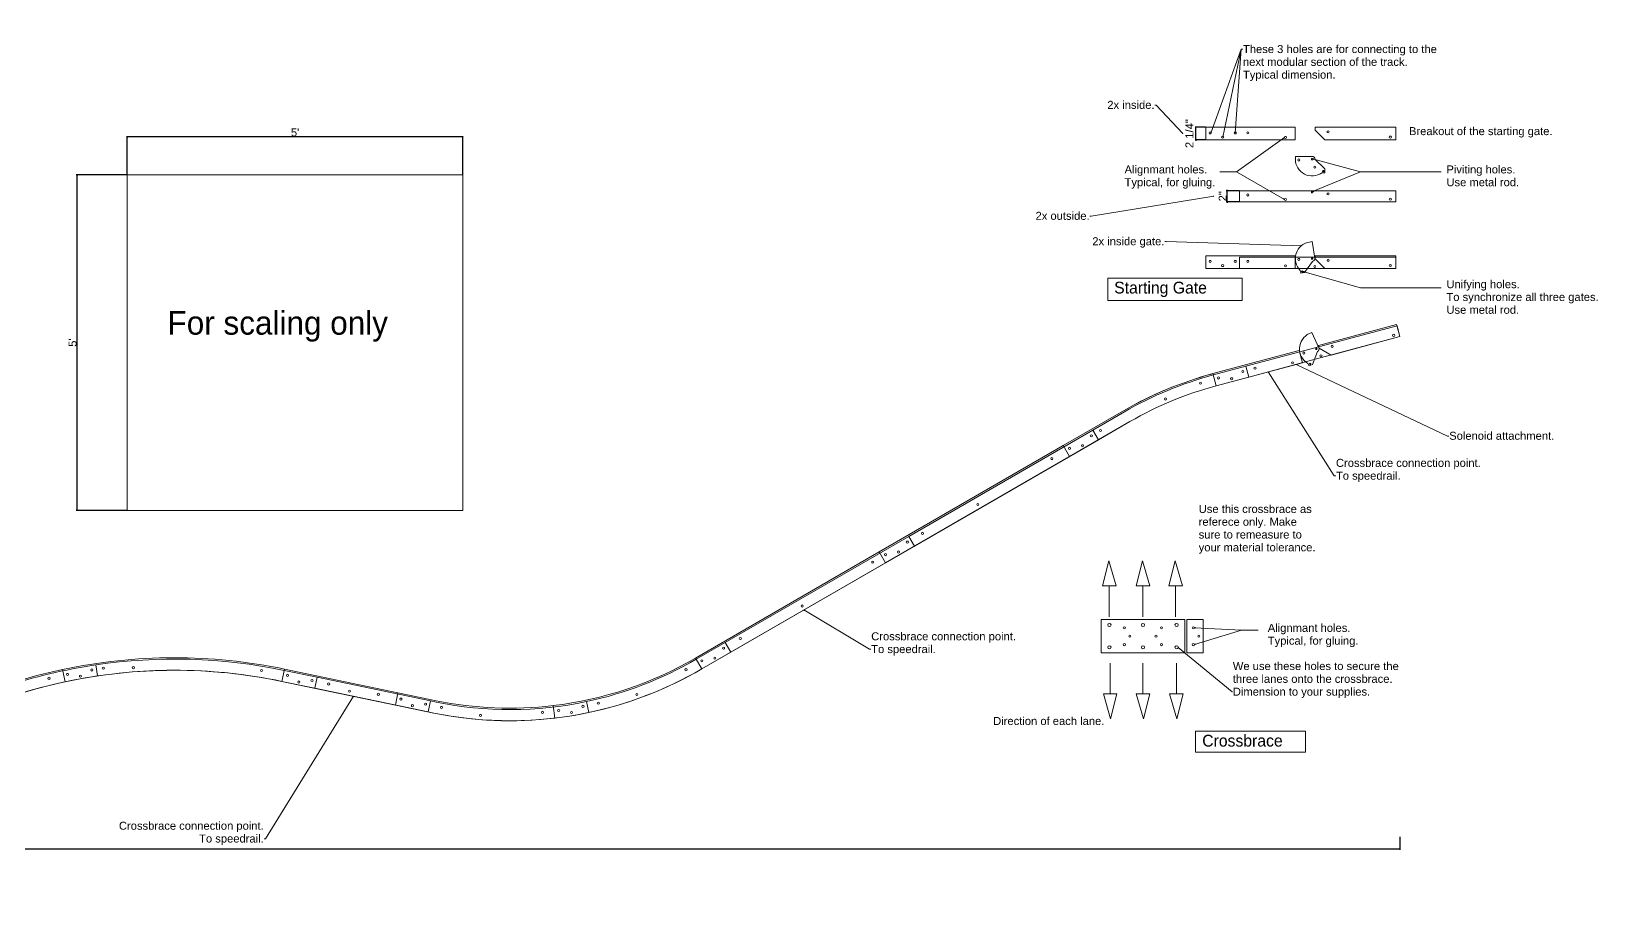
# Model space of a CAD drawing. Header units: inches. Extents: x -78 to 479, y -564 to -394.
# Drawn here: x 198.8 to 479, y -548.9 to -394.1 of the extents above; entities that cross this region are included whole.
import ezdxf

# ---------------------------------------------------------------- set-up
doc = ezdxf.new("R2010")
doc.units = ezdxf.units.IN
doc.header["$LTSCALE"] = 0.5
doc.header["$MEASUREMENT"] = 0
doc.header["$PDMODE"] = 1
doc.header["$PDSIZE"] = -2
doc.layers.get('0').update_dxf_attribs({"lineweight": 18})
doc.layers.add('Dimension', color=7, linetype='Continuous', lineweight=5)
doc.styles.add('Arial', font='Arial')
doc.styles.add('Geneva', font='Geneva')
doc.dimstyles.new('Arch', dxfattribs={"dimtxt": 1.431641, "dimasz": 0.088379, "dimexe": 0.125, "dimexo": 0.0625, "dimgap": 0.0625, "dimtad": 1, "dimdec": 3, "dimdsep": 46, "dimlunit": 4, "dimtxsty": 'Arial', "dimblk": 'VW_SLASH', "dimblk1": 'VW_SLASH', "dimblk2": 'VW_SLASH', "dimcen": 0, "dimdle": 0.0625, "dimazin": 0, "dimtfac": 1, "dimtdec": 3, "dimtix": 1, "dimtmove": 0, "dimatfit": 0, "dimldrblk": 'VW_FILLEDARROW', "dimfxl": 1, "dimfrac": 2, "dimtolj": 1, "dimarcsym": 0})

# ---------------------------------------------------------------- blocks, each defined once
blk = doc.blocks.new('Group-9-1')
at = {"color": 7, "linetype": 'Continuous', "lineweight": 5, "flags": 128}
blk.add_lwpolyline([(-10.21, -54.95, -0.087085), (20.58, -42.33, -0.001379), (21.1, -42.22), (21.57, -44.42, 0.0724), (-3.83, -53.82, 0.015962), (-9.01, -56.85), (-10.21, -54.95)], format="xyb", dxfattribs=at)
at = {"color": 7, "linetype": 'Continuous', "lineweight": 5}
for centre, radius in [((18.69, -43.79), 0.188), ((10.24, -46.79), 0.187), ((-5.15, -53.15), 0.19), ((-2.09, -51.48), 0.187), ((-8.95, -55.39), 0.19), ((-6.67, -54.9), 0.19)]:
    blk.add_circle(centre, radius, dxfattribs=at)
blk = doc.blocks.new('Group-10-1')
at = {"color": 7, "linetype": 'Continuous', "lineweight": 5, "flags": 128}
blk.add_lwpolyline([(27.05, -41.39), (27.35, -43.37, 0.088127), (-3.83, -53.82), (-4.79, -52.06, -0.088127)], format="xyb", close=True, dxfattribs=at)
at = {"color": 7, "linetype": 'Continuous', "lineweight": 5}
for centre, radius in [((18.69, -43.79), 0.188), ((22, -43.09), 0.19), ((24.3, -43.42), 0.19), ((26.34, -42.3), 0.19), ((10.24, -46.79), 0.187), ((-2.09, -51.48), 0.187)]:
    blk.add_circle(centre, radius, dxfattribs=at)
blk = doc.blocks.new('Group-11-1')
at = {"color": 7, "linetype": 'Continuous', "lineweight": 5, "flags": 128}
blk.add_lwpolyline([(27.05, -41.39), (27.35, -43.37, -0.088473), (60.34, -44.33), (66.21, -45.56), (66.62, -43.6), (60.75, -42.37, 0.088473)], format="xyb", close=True, dxfattribs=at)
at = {"color": 7, "linetype": 'Continuous', "lineweight": 5}
for centre, radius in [((28.4, -41.96), 0.188), ((33.76, -41.89), 0.187), ((56.69, -42.38), 0.188), ((61.33, -43.26), 0.19), ((63.38, -44.46), 0.19), ((65.73, -44.18), 0.19)]:
    blk.add_circle(centre, radius, dxfattribs=at)
blk = doc.blocks.new('Group-12-1')
at = {"color": 7, "linetype": 'Continuous', "lineweight": 5, "flags": 128}
blk.add_lwpolyline([(60.8, -42.13, 0.104244), (21.1, -42.22), (21.57, -44.42, -0.104244), (60.34, -44.33)], format="xyb", close=True, dxfattribs=at)
at = {"color": 7, "linetype": 'Continuous', "lineweight": 5}
for centre, radius in [((28.4, -41.96), 0.188), ((33.76, -41.89), 0.188), ((22, -43.09), 0.19), ((24.3, -43.42), 0.19), ((26.34, -42.3), 0.19), ((56.69, -42.38), 0.187)]:
    blk.add_circle(centre, radius, dxfattribs=at)
blk = doc.blocks.new('Group-13-1')
at = {"color": 7, "linetype": 'Continuous', "lineweight": 5, "flags": 128}
blk.add_lwpolyline([(60.8, -42.13), (60.34, -44.33), (80.64, -48.57), (81.1, -46.36)], close=True, dxfattribs=at)
at = {"color": 7, "linetype": 'Continuous', "lineweight": 5}
for centre, radius in [((61.33, -43.26), 0.19), ((63.38, -44.46), 0.19), ((65.73, -44.18), 0.19), ((68.71, -44.8), 0.187), ((72.43, -46.09), 0.187), ((77.59, -46.65), 0.188)]:
    blk.add_circle(centre, radius, dxfattribs=at)
blk = doc.blocks.new('Group-14-1')
at = {"color": 7, "linetype": 'Continuous', "lineweight": 5, "flags": 128}
blk.add_lwpolyline([(86.93, -47.83), (86.52, -49.79), (66.21, -45.56), (66.62, -43.6)], close=True, dxfattribs=at)
at = {"color": 7, "linetype": 'Continuous', "lineweight": 5}
for centre, radius in [((68.71, -44.8), 0.188), ((72.43, -46.09), 0.187), ((77.59, -46.65), 0.188), ((81.63, -47.5), 0.19), ((83.68, -48.69), 0.19), ((86.04, -48.41), 0.19)]:
    blk.add_circle(centre, radius, dxfattribs=at)
blk = doc.blocks.new('Group-15-1')
at = {"color": 7, "linetype": 'Continuous', "lineweight": 5, "flags": 128}
blk.add_lwpolyline([(81.1, -46.36), (80.64, -48.57), (87.5, -50), (87.51, -50, 0.080098), (109.13, -50.91), (108.87, -48.67, -0.080096), (87.96, -47.79)], format="xyb", close=True, dxfattribs=at)
at = {"color": 7, "linetype": 'Continuous', "lineweight": 5}
for centre, radius in [((81.63, -47.5), 0.19), ((83.68, -48.69), 0.19), ((86.04, -48.41), 0.19), ((88.89, -48.99), 0.187), ((95.85, -50.42), 0.188), ((106.95, -49.88), 0.187)]:
    blk.add_circle(centre, radius, dxfattribs=at)
blk = doc.blocks.new('Group-16-1')
at = {"color": 7, "linetype": 'Continuous', "lineweight": 5, "flags": 128}
blk.add_lwpolyline([(86.93, -47.83), (87.91, -48.04, 0.103018), (114.82, -47.95), (115.23, -49.9, -0.10302), (87.51, -50), (87.5, -50), (86.52, -49.79)], format="xyb", close=True, dxfattribs=at)
at = {"color": 7, "linetype": 'Continuous', "lineweight": 5}
for centre, radius in [((88.89, -48.99), 0.188), ((95.85, -50.42), 0.188), ((106.95, -49.88), 0.187), ((109.85, -49.53), 0.19), ((112.14, -49.9), 0.19), ((114.19, -48.81), 0.19)]:
    blk.add_circle(centre, radius, dxfattribs=at)
blk = doc.blocks.new('Group-17-1')
at = {"color": 7, "linetype": 'Continuous', "lineweight": 5, "flags": 128}
blk.add_lwpolyline([(134.29, -40.16, -0.103012), (108.87, -48.67), (109.13, -50.91, 0.103003), (135.42, -42.11), (134.29, -40.16)], format="xyb", dxfattribs=at)
at = {"color": 7, "linetype": 'Continuous', "lineweight": 5}
for centre, radius in [((132.61, -42.25), 0.188), ((123.82, -46.69), 0.187), ((109.85, -49.53), 0.19), ((112.14, -49.9), 0.19), ((114.19, -48.81), 0.19), ((116.94, -48.23), 0.188)]:
    blk.add_circle(centre, radius, dxfattribs=at)
blk = doc.blocks.new('Group-18-1')
at = {"color": 7, "linetype": 'Continuous', "lineweight": 5, "flags": 128}
blk.add_lwpolyline([(140.62, -39.11), (135.42, -42.11, -0.08008), (115.23, -49.9), (114.82, -47.95, 0.080098), (134.42, -40.38), (139.62, -37.38)], format="xyb", close=True, dxfattribs=at)
at = {"color": 7, "linetype": 'Continuous', "lineweight": 5}
for centre, radius in [((139.34, -38.4), 0.19), ((135.45, -40.65), 0.19), ((137.77, -40.18), 0.19), ((132.61, -42.25), 0.188), ((123.82, -46.69), 0.187), ((116.94, -48.23), 0.188)]:
    blk.add_circle(centre, radius, dxfattribs=at)
blk = doc.blocks.new('Group-19-1')
at = {"color": 7, "linetype": 'Continuous', "lineweight": 5, "flags": 128}
blk.add_lwpolyline([(134.29, -40.16), (135.42, -42.11), (168.27, -23.14), (167.15, -21.19)], close=True, dxfattribs=at)
at = {"color": 7, "linetype": 'Continuous', "lineweight": 5}
for centre, radius in [((166.01, -23.01), 0.188), ((153.39, -30.87), 0.188), ((139.34, -38.4), 0.19), ((142.34, -36.67), 0.187), ((135.45, -40.65), 0.19), ((137.77, -40.18), 0.19)]:
    blk.add_circle(centre, radius, dxfattribs=at)
blk = doc.blocks.new('Group-20-1')
at = {"color": 7, "linetype": 'Continuous', "lineweight": 5, "flags": 128}
blk.add_lwpolyline([(140.62, -39.11), (139.62, -37.38), (172.47, -18.41), (173.47, -20.14)], close=True, dxfattribs=at)
at = {"color": 7, "linetype": 'Continuous', "lineweight": 5}
for centre, radius in [((172.19, -19.43), 0.19), ((168.3, -21.68), 0.19), ((170.62, -21.21), 0.19), ((166.01, -23.01), 0.188), ((153.39, -30.87), 0.188), ((142.34, -36.67), 0.188)]:
    blk.add_circle(centre, radius, dxfattribs=at)
blk = doc.blocks.new('Group-21-1')
at = {"color": 7, "linetype": 'Continuous', "lineweight": 5, "flags": 128}
blk.add_lwpolyline([(200.06, -2.19), (167.15, -21.19), (168.27, -23.14), (201.18, -4.14)], close=True, dxfattribs=at)
at = {"color": 7, "linetype": 'Continuous', "lineweight": 5}
for centre, radius in [((198.04, -4.51), 0.188), ((184.81, -12.73), 0.188), ((172.19, -19.43), 0.19), ((174.9, -17.87), 0.188), ((168.3, -21.68), 0.19), ((170.62, -21.21), 0.19)]:
    blk.add_circle(centre, radius, dxfattribs=at)
blk = doc.blocks.new('Group-22-1')
at = {"color": 7, "linetype": 'Continuous', "lineweight": 5, "flags": 128}
blk.add_lwpolyline([(206.38, -1.14), (173.47, -20.14), (172.47, -18.41), (205.38, 0.59)], close=True, dxfattribs=at)
at = {"color": 7, "linetype": 'Continuous', "lineweight": 5}
for centre, radius in [((201.21, -2.68), 0.19), ((203.53, -2.21), 0.19), ((205.1, -0.43), 0.19), ((198.04, -4.51), 0.188), ((184.81, -12.73), 0.188), ((174.9, -17.87), 0.188)]:
    blk.add_circle(centre, radius, dxfattribs=at)
blk = doc.blocks.new('Group-23-1')
at = {"color": 7, "linetype": 'Continuous', "lineweight": 5, "flags": 128}
blk.add_lwpolyline([(226.61, 10.61, 0.064516), (210.89, 4.06), (200.06, -2.19), (201.18, -4.14), (212.02, 2.11, -0.065543), (227.45, 8.51), (226.87, 10.68, 0.065543), (210.89, 4.06), (200.06, -2.19)], format="xyb", dxfattribs=at)
at = {"color": 7, "linetype": 'Continuous', "lineweight": 5}
for centre, radius in [((224.62, 8.99), 0.188), ((218.39, 6.15), 0.187), ((206.76, 0.52), 0.187), ((201.21, -2.68), 0.19), ((203.53, -2.21), 0.19), ((205.1, -0.43), 0.19)]:
    blk.add_circle(centre, radius, dxfattribs=at)
blk = doc.blocks.new('Group-24-1')
at = {"color": 7, "linetype": 'Continuous', "lineweight": 5, "flags": 128}
blk.add_lwpolyline([(233.25, 10.06), (227.45, 8.51, 0.065543), (212.02, 2.11), (206.38, -1.14), (205.38, 0.59), (211.02, 3.85, -0.065543), (226.94, 10.44), (232.73, 11.99)], format="xyb", close=True, dxfattribs=at)
at = {"color": 7, "linetype": 'Continuous', "lineweight": 5}
for centre, radius in [((232.2, 11.07), 0.19), ((224.62, 8.99), 0.188), ((227.85, 9.91), 0.19), ((230.22, 9.77), 0.19), ((218.39, 6.15), 0.187), ((206.76, 0.52), 0.188)]:
    blk.add_circle(centre, radius, dxfattribs=at)
blk = doc.blocks.new('Callout-4')
at = {"linetype": 'Continuous', "lineweight": 0}
blk.add_hatch(color=7, dxfattribs=at).paths.add_polyline_path([(13.57, 0.03), (13.69, 0), (13.57, -0.03)])
at = {"color": 7, "linetype": 'Continuous', "lineweight": 5}
for p, q in [((-0.21, -0.13), (0, 0)), ((0, 0), (13.69, 0))]:
    blk.add_line(p, q, dxfattribs=at)
at = {"color": 7, "linetype": 'Continuous', "lineweight": 5, "flags": 128}
blk.add_lwpolyline([(13.57, 0.03), (13.69, 0), (13.57, -0.03)], close=True, dxfattribs=at)
at = {"color": 7, "insert": (1.31, -2.76), "char_height": 1.4316, "width": 26.007, "attachment_point": 1, "rotation": 210.9594, "line_spacing_factor": 0.95845, "style": 'Arial'}
blk.add_mtext('Crossbrace connection point.\\PTo speedrail.', dxfattribs=at)
blk = doc.blocks.new('Callout-5')
at = {"linetype": 'Continuous', "lineweight": 0}
blk.add_hatch(color=7, dxfattribs=at).paths.add_polyline_path([(29.84, 0.03), (29.96, 0), (29.84, -0.03)])
at = {"color": 7, "linetype": 'Continuous', "lineweight": 5}
for p, q in [((-0.13, 0.21), (0, 0)), ((0, 0), (29.96, 0))]:
    blk.add_line(p, q, dxfattribs=at)
at = {"color": 7, "linetype": 'Continuous', "lineweight": 5, "flags": 128}
blk.add_lwpolyline([(29.84, 0.03), (29.96, 0), (29.84, -0.03)], close=True, dxfattribs=at)
at = {"color": 7, "insert": (2.43, 1.86), "char_height": 1.4316, "width": 26.007, "attachment_point": 3, "rotation": 301.7872, "line_spacing_factor": 0.95845, "style": 'Arial'}
blk.add_mtext('Crossbrace connection point.\\PTo speedrail.', dxfattribs=at)
blk = doc.blocks.new('Group-27-1')
at = {"color": 7, "linetype": 'Continuous', "lineweight": 5, "flags": 128}
blk.add_lwpolyline([(206.85, -33.25), (221.85, -33.25), (221.85, -39.25), (206.85, -39.25)], close=True, dxfattribs=at)
at = {"color": 7, "linetype": 'Continuous', "lineweight": 5}
for centre, radius in [((208.35, -34.25), 0.289), ((211.02, -34.75), 0.188), ((212.01, -36.25), 0.188), ((214.35, -34.25), 0.289), ((216.68, -36.25), 0.188), ((217.67, -34.75), 0.188), ((220.35, -34.25), 0.289), ((208.35, -38.25), 0.289), ((211.02, -37.77), 0.188), ((214.35, -38.25), 0.289), ((217.67, -37.77), 0.188), ((220.35, -38.25), 0.289)]:
    blk.add_circle(centre, radius, dxfattribs=at)
blk = doc.blocks.new('Group-28-1')
at = {"color": 7, "linetype": 'Continuous', "lineweight": 5, "flags": 128}
blk.add_lwpolyline([(222.22, -33.25), (225.13, -33.25), (225.13, -39.25), (222.22, -39.25)], close=True, dxfattribs=at)
at = {"color": 7, "linetype": 'Continuous', "lineweight": 5}
for centre in [(223.35, -34.75), (224.34, -36.25), (223.35, -37.77)]:
    blk.add_circle(centre, 0.188, dxfattribs=at)
blk = doc.blocks.new('Callout-8')
at = {"linetype": 'Continuous', "lineweight": 0}
blk.add_hatch(color=7, dxfattribs=at).paths.add_polyline_path([(12.39, 0.03), (12.51, 0), (12.39, -0.03)])
at = {"color": 7, "linetype": 'Continuous', "lineweight": 5}
for p, q in [((-0.06, -0.05), (0, 0)), ((0, 0), (12.51, 0))]:
    blk.add_line(p, q, dxfattribs=at)
at = {"color": 7, "linetype": 'Continuous', "lineweight": 5, "flags": 128}
blk.add_lwpolyline([(12.39, 0.03), (12.51, 0), (12.39, -0.03)], close=True, dxfattribs=at)
at = {"color": 7, "insert": (3.29, -4.19), "char_height": 1.4316, "width": 30.01, "attachment_point": 1, "rotation": 219.481, "line_spacing_factor": 0.95845, "style": 'Arial'}
blk.add_mtext('We use these holes to secure the three lanes onto the crossbrace. Dimension to your supplies. ', dxfattribs=at)
blk = doc.blocks.new('Callout-9')
at = {"linetype": 'Continuous', "lineweight": 0}
blk.add_hatch(color=7, dxfattribs=at).paths.add_polyline_path([(21.91, 0.03), (22.03, 0), (21.91, -0.03)])
at = {"color": 7, "linetype": 'Continuous', "lineweight": 5}
for p, q in [((-0.13, -0.21), (0, 0)), ((0, 0), (22.03, 0))]:
    blk.add_line(p, q, dxfattribs=at)
at = {"color": 7, "linetype": 'Continuous', "lineweight": 5, "flags": 128}
blk.add_lwpolyline([(21.91, 0.03), (22.03, 0), (21.91, -0.03)], close=True, dxfattribs=at)
at = {"color": 7, "insert": (2.41, -1.88), "char_height": 1.4316, "width": 26.007, "attachment_point": 1, "rotation": 237.5981, "line_spacing_factor": 0.95845, "style": 'Arial'}
blk.add_mtext('Crossbrace connection point.\\PTo speedrail.', dxfattribs=at)
blk = doc.blocks.new('Group-29-1')
at = {"color": 7, "linetype": 'Continuous', "lineweight": 5}
for p, q in [((244.6, 34.29), (244.11, 34.21)), ((245.09, 31.33), (244.6, 34.29)), ((242.49, 29.12), (242.57, 28.63)), ((242.57, 28.63), (243.24, 28.74)), ((243.24, 28.74), (244.68, 30.76))]:
    blk.add_line(p, q, dxfattribs=at)
at = {"color": 7, "linetype": 'Continuous', "lineweight": 5, "flags": 128}
blk.add_lwpolyline([(244.62, 31.13, 0.414214), (244.72, 31.27, 0.414214), (244.58, 31.37, 0.414214), (244.48, 31.23, 0.414214)], format="xyb", close=True, dxfattribs=at)
at = {"color": 7, "linetype": 'Continuous', "lineweight": 5}
blk.add_circle((242.84, 28.93), 0.125, dxfattribs=at)
for radius, start, end in [(3, 99.4623, 225.1477), (0.5, 279.4623, 9.4623)]:
    blk.add_arc((244.6, 31.25), radius, start, end, dxfattribs=at)
blk = doc.blocks.new('Group-30-1')
at = {"color": 7, "linetype": 'Continuous', "lineweight": 5, "flags": 128}
blk.add_lwpolyline([(259.6, 54.47), (259.6, 52.47), (259.6, 54.72), (259.6, 52.47), (246.85, 52.47), (245.13, 54.19), (245.13, 54.72), (259.6, 54.72)], dxfattribs=at)
at = {"color": 7, "linetype": 'Continuous', "lineweight": 5}
for centre in [(247.45, 53.92), (258.58, 52.98)]:
    blk.add_circle(centre, 0.187, dxfattribs=at)
blk = doc.blocks.new('Group-31-1')
at = {"color": 7, "linetype": 'Continuous', "lineweight": 5}
for p, q in [((241.6, 49.52), (241.6, 49.02)), ((244.6, 49.52), (241.6, 49.52)), ((246.85, 47.27), (245.1, 49.02)), ((246.35, 46.58), (246.85, 46.58)), ((246.85, 46.58), (246.85, 47.27))]:
    blk.add_line(p, q, dxfattribs=at)
at = {"color": 7, "linetype": 'Continuous', "lineweight": 5, "flags": 128}
blk.add_lwpolyline([(244.73, 49.02, 0.414214), (244.6, 49.14, 0.414214), (244.48, 49.02, 0.414214), (244.6, 48.89, 0.414214)], format="xyb", close=True, dxfattribs=at)
at = {"color": 7, "linetype": 'Continuous', "lineweight": 5}
blk.add_circle((246.6, 46.9), 0.125, dxfattribs=at)
for radius, start, end in [(3, 180, 305.6853), (0.5, 0, 90)]:
    blk.add_arc((244.6, 49.02), radius, start, end, dxfattribs=at)
blk = doc.blocks.new('Group-32-1')
at = {"color": 7, "linetype": 'Continuous', "lineweight": 5}
for centre in [(242.23, 48.88), (245.08, 47.6)]:
    blk.add_circle(centre, 0.187, dxfattribs=at)
at = {"color": 7}
blk.add_blockref('Group-31-1', (0, 0), dxfattribs=at)
blk = doc.blocks.new('Group-33-1')
at = {"color": 7, "linetype": 'Continuous', "lineweight": 5, "flags": 128}
blk.add_lwpolyline([(225.6, 52.47), (225.6, 54.72), (241.58, 54.72), (241.58, 52.47)], close=True, dxfattribs=at)
at = {"color": 7, "linetype": 'Continuous', "lineweight": 5}
for centre, radius in [((226.35, 53.72), 0.19), ((230.85, 53.72), 0.19), ((233.11, 53.72), 0.188), ((233.11, 53.72), 0.187), ((228.6, 52.97), 0.19), ((239.83, 52.92), 0.187)]:
    blk.add_circle(centre, radius, dxfattribs=at)
blk = doc.blocks.new('Group-34-1')
at = {"color": 7, "linetype": 'Continuous', "lineweight": 5, "flags": 128}
blk.add_lwpolyline([(259.6, 41.38), (241.6, 41.38), (231.6, 41.38), (231.6, 43.38), (241.6, 43.38), (259.6, 43.38)], close=True, dxfattribs=at)
blk.add_lwpolyline([(244.73, 43.13, 0.414214), (244.6, 43.26, 0.414214), (244.48, 43.13, 0.414214), (244.6, 43.01, 0.414214)], format="xyb", close=True, dxfattribs=at)
at = {"color": 7, "linetype": 'Continuous', "lineweight": 5}
for centre, radius in [((233.11, 42.63), 0.188), ((233.11, 42.63), 0.187), ((247.45, 42.83), 0.187), ((258.58, 41.89), 0.187), ((239.83, 41.83), 0.187)]:
    blk.add_circle(centre, radius, dxfattribs=at)
blk = doc.blocks.new('Group-35-1')
at = {"color": 7, "linetype": 'Continuous', "lineweight": 5}
for p, q in [((244.57, 18.05), (244.11, 17.85)), ((245.81, 15.32), (244.57, 18.05)), ((244.69, 12.34), (245.56, 14.66)), ((243.86, 12.51), (244.07, 12.06)), ((244.07, 12.06), (244.69, 12.34))]:
    blk.add_line(p, q, dxfattribs=at)
at = {"color": 7, "linetype": 'Continuous', "lineweight": 5, "flags": 128}
blk.add_lwpolyline([(245.4, 15, 0.414214), (245.47, 15.17, 0.414214), (245.3, 15.23, 0.414214), (245.24, 15.06, 0.414214)], format="xyb", close=True, dxfattribs=at)
at = {"color": 7, "linetype": 'Continuous', "lineweight": 5}
blk.add_circle((244.25, 12.42), 0.125, dxfattribs=at)
for radius, start, end in [(3, 114.4623, 240.1477), (0.5, 294.4623, 24.4623)]:
    blk.add_arc((245.35, 15.12), radius, start, end, dxfattribs=at)
blk = doc.blocks.new('Group-36-1')
at = {"color": 7, "linetype": 'Continuous', "lineweight": 5}
for p, q in [((242.39, 14.58), (259.78, 19.24)), ((260.29, 17.31), (242.91, 12.65)), ((259.78, 19.24), (260.29, 17.31)), ((232.73, 11.99), (242.39, 14.58)), ((245.23, 15.08), (245.47, 15.15)), ((233.25, 10.06), (232.73, 11.99)), ((242.91, 12.65), (233.25, 10.06))]:
    blk.add_line(p, q, dxfattribs=at)
at = {"color": 7, "linetype": 'Continuous', "lineweight": 5, "flags": 128}
blk.add_lwpolyline([(260.29, 17.31), (259.71, 19.48), (260.29, 17.31), (247.98, 14.01), (245.87, 15.22), (245.74, 15.74), (259.71, 19.48)], dxfattribs=at)
blk.add_lwpolyline([(227.45, 8.51), (226.87, 10.68), (242.3, 14.82), (242.89, 12.64)], close=True, dxfattribs=at)
at = {"color": 7, "linetype": 'Continuous', "lineweight": 5}
for centre, radius in [((259.18, 17.53), 0.187), ((243.1, 14.37), 0.187), ((246.18, 13.87), 0.187), ((248.19, 15.56), 0.187), ((232.2, 11.07), 0.19), ((234.39, 11.66), 0.188), ((234.39, 11.66), 0.187), ((241.08, 12.62), 0.187), ((227.85, 9.91), 0.19), ((230.22, 9.77), 0.19)]:
    blk.add_circle(centre, radius, dxfattribs=at)
at = {"color": 7}
blk.add_blockref('Group-35-1', (0, 0), dxfattribs=at)
blk = doc.blocks.new('Callout-10')
at = {"linetype": 'Continuous', "lineweight": 0}
blk.add_hatch(color=7, dxfattribs=at).paths.add_polyline_path([(14.86, 0.03), (14.99, 0), (14.86, -0.03)])
at = {"color": 7, "linetype": 'Continuous', "lineweight": 5}
for p, q in [((-0.02, 0.25), (0, 0)), ((0, 0), (14.99, 0))]:
    blk.add_line(p, q, dxfattribs=at)
at = {"color": 7, "linetype": 'Continuous', "lineweight": 5, "flags": 128}
blk.add_lwpolyline([(14.86, 0.03), (14.99, 0), (14.86, -0.03)], close=True, dxfattribs=at)
at = {"color": 7, "insert": (-0.78, 0.24), "char_height": 1.4316, "width": 35.01, "attachment_point": 1, "rotation": 94.1268, "line_spacing_factor": 0.95845, "style": 'Arial'}
blk.add_mtext('These 3 holes are for connecting to the next modular section of the track.\\PTypical dimension.', dxfattribs=at)
blk = doc.blocks.new('VW_SLASH')
at = {"color": 0, "linetype": 'ByBlock', "lineweight": -2}
blk.add_line((0, 0), (-1, 0), dxfattribs=at)
at = {"color": 0, "linetype": 'Continuous', "lineweight": 20, "flags": 128}
blk.add_lwpolyline([(0.5, 0.5), (-0.5, -0.5)], dxfattribs=at)
blk = doc.blocks.new('*D50')
at = {"layer": 'Defpoints', "color": 0}
for p in [(407.13, -411.3), (408.91, -411.3), (408.91, -413.55)]:
    blk.add_point(p, dxfattribs=at)
at = {"layer": 'Dimension', "color": 0, "linetype": 'Continuous', "lineweight": -2}
for p, q in [((408.85, -411.3), (407, -411.3)), ((407.13, -411.22), (407.13, -411.13)), ((407.13, -413.55), (407.13, -411.3)), ((408.85, -413.55), (407, -413.55)), ((407.13, -413.64), (407.13, -413.73))]:
    blk.add_line(p, q, dxfattribs=at)
at = {"layer": 'Dimension', "color": 0, "lineweight": -2, "xscale": 0.08837890625, "yscale": 0.08837890625, "zscale": 0.08837890625}
for p, rotation in [((407.13, -411.3), 270.0000000000043), ((407.13, -413.55), 90.00000000000435)]:
    blk.add_blockref('VW_SLASH', p, dxfattribs=dict(at, rotation=rotation))
at = {"layer": 'Dimension', "color": 0, "lineweight": 5, "insert": (405.97, -412.43), "char_height": 1.432, "attachment_point": 5, "rotation": 90, "style": 'Arial'}
blk.add_mtext('\\A1;2 1/4"', dxfattribs=at)
blk = doc.blocks.new('VW_FILLEDARROW')
at = {"linetype": 'Continuous', "lineweight": 0}
blk.add_hatch(color=0, dxfattribs=at).paths.add_polyline_path([(-1.4, 0.4), (0, 0), (-1.4, -0.4)])
at = {"color": 0, "linetype": 'Continuous', "lineweight": 5, "flags": 128}
blk.add_lwpolyline([(-1.4, 0.4), (0, 0), (-1.4, -0.4)], close=True, dxfattribs=at)
blk = doc.blocks.new('*D51')
at = {"layer": 'Defpoints', "color": 0}
for p in [(412.69, -422.64), (414.91, -422.64), (414.91, -424.64)]:
    blk.add_point(p, dxfattribs=at)
at = {"layer": 'Dimension', "color": 0, "linetype": 'Continuous', "lineweight": -2}
for p, q in [((414.85, -422.64), (412.56, -422.64)), ((412.69, -422.55), (412.69, -422.46)), ((412.69, -424.64), (412.69, -422.64)), ((414.85, -424.64), (412.56, -424.64)), ((412.69, -424.73), (412.69, -424.82))]:
    blk.add_line(p, q, dxfattribs=at)
at = {"layer": 'Dimension', "color": 0, "lineweight": -2, "xscale": 0.08837890625, "yscale": 0.08837890625, "zscale": 0.08837890625}
for p, rotation in [((412.69, -422.64), 270.0000000000016), ((412.69, -424.64), 90.00000000000163)]:
    blk.add_blockref('VW_SLASH', p, dxfattribs=dict(at, rotation=rotation))
at = {"layer": 'Dimension', "color": 0, "lineweight": 5, "insert": (411.91, -423.64), "char_height": 1.432, "attachment_point": 5, "rotation": 90, "style": 'Arial'}
blk.add_mtext('\\A1;2"', dxfattribs=at)
blk = doc.blocks.new('Callout-11')
at = {"linetype": 'Continuous', "lineweight": 0}
blk.add_hatch(color=7, dxfattribs=at).paths.add_polyline_path([(6.85, 0.03), (6.97, 0), (6.85, -0.03)])
at = {"color": 7, "linetype": 'Continuous', "lineweight": 5}
for p, q in [((-0.17, -0.18), (0, 0)), ((0, 0), (6.97, 0))]:
    blk.add_line(p, q, dxfattribs=at)
at = {"color": 7, "linetype": 'Continuous', "lineweight": 5, "flags": 128}
blk.add_lwpolyline([(6.85, 0.03), (6.97, 0), (6.85, -0.03)], close=True, dxfattribs=at)
at = {"color": 7, "insert": (-0.76, 0.3), "char_height": 1.432, "width": 8.5529, "attachment_point": 3, "rotation": 46.9841, "line_spacing_factor": 0.95845, "style": 'Arial'}
blk.add_mtext('2x inside.', dxfattribs=at)
blk = doc.blocks.new('Callout-12')
at = {"linetype": 'Continuous', "lineweight": 0}
blk.add_hatch(color=7, dxfattribs=at).paths.add_polyline_path([(22.1, 0.03), (22.23, 0), (22.1, -0.03)])
at = {"color": 7, "linetype": 'Continuous', "lineweight": 5}
for p, q in [((-0.25, 0.04), (0, 0)), ((0, 0), (22.23, 0))]:
    blk.add_line(p, q, dxfattribs=at)
at = {"color": 7, "linetype": 'Continuous', "lineweight": 5, "flags": 128}
blk.add_lwpolyline([(22.1, 0.03), (22.23, 0), (22.1, -0.03)], close=True, dxfattribs=at)
at = {"color": 7, "insert": (-0.17, 0.8), "char_height": 1.4316, "width": 9.7766, "attachment_point": 3, "rotation": 350.8572, "line_spacing_factor": 0.95845, "style": 'Arial'}
blk.add_mtext('2x outside.', dxfattribs=at)
blk = doc.blocks.new('Callout-13')
at = {"linetype": 'Continuous', "lineweight": 0}
blk.add_hatch(color=7, dxfattribs=at).paths.add_polyline_path([(24.08, 0.03), (24.21, 0), (24.08, -0.03)])
at = {"color": 7, "linetype": 'Continuous', "lineweight": 5}
for p, q in [((-0.25, -0.01), (0, 0)), ((0, 0), (24.21, 0))]:
    blk.add_line(p, q, dxfattribs=at)
at = {"color": 7, "linetype": 'Continuous', "lineweight": 5, "flags": 128}
blk.add_lwpolyline([(24.08, 0.03), (24.21, 0), (24.08, -0.03)], close=True, dxfattribs=at)
at = {"color": 7, "insert": (-0.32, 0.76), "char_height": 1.4316, "width": 13.0012, "attachment_point": 3, "rotation": 1.783, "line_spacing_factor": 0.95845, "style": 'Arial'}
blk.add_mtext('2x inside gate.', dxfattribs=at)
blk = doc.blocks.new('*D65')
at = {"layer": 'Defpoints', "color": 0}
for p in [(-74.13, -538.08), (-74.13, -540.34), (443.6, -538.08)]:
    blk.add_point(p, dxfattribs=at)
at = {"layer": 'Dimension', "color": 0, "linetype": 'Continuous', "lineweight": -2}
for p, q in [((-74.13, -538.14), (-74.13, -540.47)), ((443.51, -540.34), (-74.04, -540.34)), ((443.6, -538.14), (443.6, -540.47))]:
    blk.add_line(p, q, dxfattribs=at)
at = {"layer": 'Dimension', "color": 0, "lineweight": -2, "xscale": 0.08837890625, "yscale": 0.08837890625, "zscale": 0.08837890625, "rotation": 180}
blk.add_blockref('VW_SLASH', (-74.13, -540.34), dxfattribs=at)
at = {"layer": 'Dimension', "color": 0, "lineweight": -2, "xscale": 0.08837890625, "yscale": 0.08837890625, "zscale": 0.08837890625}
blk.add_blockref('VW_SLASH', (443.6, -540.34), dxfattribs=at)
at = {"layer": 'Dimension', "color": 0, "lineweight": 5, "insert": (184.74, -539.19), "char_height": 1.4316, "attachment_point": 5, "style": 'Arial'}
blk.add_mtext('\\A1;43\'-1 3/4"', dxfattribs=at)
blk = doc.blocks.new('*D66')
at = {"layer": 'Defpoints', "color": 0}
for p in [(216, -413), (216, -419.8), (276, -419.8)]:
    blk.add_point(p, dxfattribs=at)
at = {"layer": 'Dimension', "color": 0, "linetype": 'Continuous', "lineweight": -2}
for p, q in [((216, -419.74), (216, -412.88)), ((275.91, -413), (216.09, -413)), ((276, -419.74), (276, -412.88))]:
    blk.add_line(p, q, dxfattribs=at)
at = {"layer": 'Dimension', "color": 0, "lineweight": -2, "xscale": 0.08837890625, "yscale": 0.08837890625, "zscale": 0.08837890625, "rotation": 180}
blk.add_blockref('VW_SLASH', (216, -413), dxfattribs=at)
at = {"layer": 'Dimension', "color": 0, "lineweight": -2, "xscale": 0.08837890625, "yscale": 0.08837890625, "zscale": 0.08837890625}
blk.add_blockref('VW_SLASH', (276, -413), dxfattribs=at)
at = {"layer": 'Dimension', "color": 0, "lineweight": 5, "insert": (246, -412.22), "char_height": 1.432, "attachment_point": 5, "style": 'Arial'}
blk.add_mtext("\\A1;5'", dxfattribs=at)
blk = doc.blocks.new('*D67')
at = {"layer": 'Defpoints', "color": 0}
for p in [(207, -419.8), (216, -419.8), (216, -479.8)]:
    blk.add_point(p, dxfattribs=at)
at = {"layer": 'Dimension', "color": 0, "linetype": 'Continuous', "lineweight": -2}
for p, q in [((215.94, -419.8), (206.88, -419.8)), ((207, -479.71), (207, -419.89)), ((215.94, -479.8), (206.88, -479.8))]:
    blk.add_line(p, q, dxfattribs=at)
at = {"layer": 'Dimension', "color": 0, "lineweight": -2, "xscale": 0.08837890625, "yscale": 0.08837890625, "zscale": 0.08837890625}
for p, rotation in [((207, -419.8), 90), ((207, -479.8), 270)]:
    blk.add_blockref('VW_SLASH', p, dxfattribs=dict(at, rotation=rotation))
at = {"layer": 'Dimension', "color": 0, "lineweight": 5, "insert": (206.22, -449.8), "char_height": 1.432, "attachment_point": 5, "rotation": 90, "style": 'Arial'}
blk.add_mtext("\\A1;5'", dxfattribs=at)
blk = doc.blocks.new('Callout-15')
at = {"linetype": 'Continuous', "lineweight": 0}
blk.add_hatch(color=7, dxfattribs=at).paths.add_polyline_path([(29.83, 0.03), (29.96, 0), (29.83, -0.03)])
at = {"color": 7, "linetype": 'Continuous', "lineweight": 5}
for p, q in [((-0.23, -0.11), (0, 0)), ((0, 0), (29.96, 0))]:
    blk.add_line(p, q, dxfattribs=at)
at = {"color": 7, "linetype": 'Continuous', "lineweight": 5, "flags": 128}
blk.add_lwpolyline([(29.83, 0.03), (29.96, 0), (29.83, -0.03)], close=True, dxfattribs=at)
at = {"color": 7, "insert": (0.06, -0.82), "char_height": 1.4316, "width": 18.8937, "attachment_point": 1, "rotation": 205.3185, "line_spacing_factor": 0.95845, "style": 'Arial'}
blk.add_mtext('Solenoid attachment.', dxfattribs=at)

msp = doc.modelspace()

# ---------------------------------------------------------------- hatches: boundary and pattern name
at = {"linetype": 'Continuous', "lineweight": 0}
for points in [[(409.8902, -412.1878), (409.7758, -412.3452), (409.7962, -412.1517)], [(411.996, -412.8805), (411.9076, -413.054), (411.8974, -412.8596)], [(422.7655, -413.1776), (422.9472, -413.1078), (422.8247, -413.2591)], [(428.1649, -417.0158), (427.9963, -416.9185), (428.1909, -416.9185)], [(428.1895, -422.7786), (427.9963, -422.8023), (428.1518, -422.6851)], [(422.812, -424.0545), (422.9472, -424.1945), (422.7601, -424.1409)], [(426.4374, -437.1929), (426.2689, -437.0956), (426.4635, -437.0956)], [(407.0266, -500.8336), (406.8416, -500.7735), (407.0319, -500.733)], [(407.0361, -503.7896), (406.8416, -503.793), (407.0084, -503.6928)]]:
    msp.add_hatch(color=7, dxfattribs=at).paths.add_polyline_path(points)

# ---------------------------------------------------------------- linework, layer by layer
at = {"color": 7, "linetype": 'Continuous', "lineweight": 5}
for p, q in [((415.2362, -397.3551), (409.7758, -412.3452)), ((415.2362, -397.3551), (411.9076, -413.054)), ((414.4092, -419.2623), (422.9472, -413.1078)), ((436.5357, -419.2623), (427.9963, -416.9185)), ((414.4092, -419.2623), (411.4223, -419.2623)), ((414.4092, -419.2623), (422.9472, -424.1945)), ((436.5357, -419.2623), (427.9963, -422.8023)), ((450.9934, -419.2623), (436.5357, -419.2623)), ((414.9076, -434.524), (424.9079, -434.524)), ((414.9076, -436.524), (414.9076, -434.524)), ((424.9079, -436.524), (414.9076, -436.524)), ((424.9079, -434.524), (442.9076, -434.524)), ((442.9076, -436.524), (424.9079, -436.524)), ((427.7829, -434.774), (428.0329, -434.774)), ((442.9076, -434.524), (442.9076, -436.524)), ((436.5357, -440), (426.2689, -437.0956)), ((450.9934, -440), (436.5357, -440)), ((391.632, -498.793), (391.632, -493.2938)), ((397.6362, -498.793), (397.6362, -493.2938)), ((403.4889, -498.793), (403.4889, -493.2938)), ((415.2529, -501.2235), (406.8416, -500.7735)), ((415.2529, -501.2235), (406.8416, -503.793)), ((418.2398, -501.2235), (415.2529, -501.2235)), ((391.7835, -507.0844), (391.7835, -512.5835)), ((397.6362, -507.0844), (397.6362, -512.5835)), ((403.6404, -507.0844), (403.6404, -512.5835))]:
    msp.add_line(p, q, dxfattribs=at)
at = {"color": 7, "linetype": 'Continuous', "lineweight": 5, "flags": 128}
for points in [[(409.8902, -412.1878), (409.7758, -412.3452), (409.7962, -412.1517)], [(411.996, -412.8805), (411.9076, -413.054), (411.8974, -412.8596)], [(422.7655, -413.1776), (422.9472, -413.1078), (422.8247, -413.2591)], [(428.1649, -417.0158), (427.9963, -416.9185), (428.1909, -416.9185)], [(216, -419.7986), (276, -419.7986), (276, -479.7986), (216, -479.7986)], [(428.1895, -422.7786), (427.9963, -422.8023), (428.1518, -422.6851)], [(422.812, -424.0545), (422.9472, -424.1945), (422.7601, -424.1409)], [(408.9076, -436.524), (408.9076, -434.274), (424.885, -434.274), (424.885, -436.524)], [(391.3416, -438.25), (415.4041, -438.25), (415.4041, -442.25), (391.3416, -442.25)], [(426.4374, -437.1929), (426.2689, -437.0956), (426.4635, -437.0956)], [(391.5429, -488.793), (390.4179, -493.2938), (392.8461, -493.2938)], [(397.5471, -488.793), (396.4221, -493.2938), (398.8503, -493.2938)], [(403.3998, -488.793), (402.2748, -493.2938), (404.703, -493.2938)], [(407.0266, -500.8336), (406.8416, -500.7735), (407.0319, -500.733)], [(407.0361, -503.7896), (406.8416, -503.793), (407.0084, -503.6928)], [(391.8726, -517.0844), (392.9976, -512.5835), (390.5694, -512.5835)], [(397.7253, -517.0844), (398.8503, -512.5835), (396.4221, -512.5835)], [(403.7295, -517.0844), (404.8545, -512.5835), (402.4263, -512.5835)], [(407.0401, -519.25), (426.7276, -519.25), (426.7276, -523), (407.0401, -523)]]:
    msp.add_lwpolyline(points, close=True, dxfattribs=at)
msp.add_lwpolyline([(442.9076, -436.524), (442.9076, -434.274), (442.9076, -436.524), (430.1579, -436.524), (428.4392, -434.8052), (428.4392, -434.274), (442.9076, -434.274)], dxfattribs=at)
at = {"color": 7, "linetype": 'Continuous', "lineweight": 5}
for centre, radius in [((409.6576, -435.274), 0.19), ((411.9076, -436.024), 0.19), ((414.1576, -435.274), 0.19), ((416.4189, -435.274), 0.1875), ((416.4192, -435.2741), 0.1875), ((423.1347, -436.0778), 0.1875), ((425.5413, -434.9156), 0.1875), ((428.385, -436.1877), 0.1875), ((430.76, -435.0779), 0.1875), ((441.885, -436.0154), 0.1875)]:
    msp.add_circle(centre, radius, dxfattribs=at)

# ---------------------------------------------------------------- block references
at = {"color": 7}
for name, p, rotation in [('Callout-10', (415.2362, -397.3551), 265.8731603006326), ('Callout-11', (400.0264, -407.3291), 313.0159261942609), ('Callout-12', (388.403, -427.1724), 9.142839453672138), ('Callout-13', (401.7837, -431.7231), 358.217011701293), ('Callout-9', (431.875, -473.625), 122.401893259516), ('Callout-15', (452.125, -466.5), 154.6815492417881), ('Callout-4', (348.75, -504.625), 149.0405614168542), ('Callout-8', (413.6011, -512.2305), 140.5190005530173), ('Callout-5', (240.6996, -538.5), 58.21277714472853)]:
    msp.add_blockref(name, p, dxfattribs=dict(at, rotation=rotation))
for name in ['Group-33-1', 'Group-30-1', 'Group-32-1', 'Group-34-1', 'Group-29-1', 'Group-36-1', 'Group-23-1', 'Group-24-1', 'Group-22-1', 'Group-21-1', 'Group-20-1', 'Group-19-1', 'Group-27-1', 'Group-28-1', 'Group-18-1', 'Group-12-1', 'Group-11-1', 'Group-17-1', 'Group-9-1', 'Group-10-1', 'Group-13-1', 'Group-14-1', 'Group-15-1', 'Group-16-1']:
    msp.add_blockref(name, (183.3071, -466.0237), dxfattribs=at)

# ---------------------------------------------------------------- texts
at = {"color": 7, "char_height": 1.431641, "width": 45.25, "attachment_point": 1, "line_spacing_factor": 0.95845, "style": 'Arial'}
for s, insert in [('Breakout of the starting gate.', (445.2259, -411.2646)), ('Direction of each lane.', (370.855, -516.7294))]:
    msp.add_mtext(s, dxfattribs=dict(at, insert=insert))
at = {"color": 178, "true_color": 0x000011, "attachment_point": 1}
for s, insert, char_height, width, line_spacing_factor, style in [('Alignmant holes.\\PTypical, for gluing.', (394.3627, -418.1154), 1.431641, 17.012299, 0.95845, 'Arial'), ('Piviting holes.\\PUse metal rod. ', (451.9275, -418.1154), 1.431641, 17.012299, 0.95845, 'Arial'), ('Starting Gate', (392.5, -438.9089), 2.105035, 48.125, 1.049311, 'Geneva'), ('Unifying holes.\\PTo synchronize all three gates.\\PUse metal rod.', (451.9275, -438.6321), 1.431641, 30.822533, 0.95845, 'Arial'), ('For scaling only', (223.1903, -444.1649), 4.210069, 48.125, 1.055273, 'Geneva'), ('Use this crossbrace as referece only. Make sure to remeasure to your material tolerance.', (407.6189, -478.8184), 1.431641, 21.262299, 0.95845, 'Arial'), ('Alignmant holes.\\PTypical, for gluing.', (419.9738, -500.0766), 1.431641, 17.012299, 0.95845, 'Arial'), ('Crossbrace', (408.25, -519.9089), 2.10503, 48.125, 1.049311, 'Geneva')]:
    msp.add_mtext(s, dxfattribs=dict(at, insert=insert, char_height=char_height, width=width, line_spacing_factor=line_spacing_factor, style=style))

# ---------------------------------------------------------------- dimensions: what is measured, and where the dimension line sits
at = {"layer": 'Dimension', "color": 7, "linetype": 'Continuous', "lineweight": 5}
for base, p1, p2, picture, middle in [((216, -413), (276, -419.7986), (216, -419.7986), '*D66', (246, -412.2217)), ((-74.1304, -540.3438), (443.6018, -538.0825), (-74.1304, -538.0825), '*D65', (184.7357, -539.1905))]:
    dim = msp.add_linear_dim(base=base, p1=p1, p2=p2, dimstyle='Arch', override={"dimtxt": 1.431641, "dimpost": '<>', "dimtxsty": 'Arial', "dimtmove": 2}, dxfattribs=at)
    dim.commit()
    dim.dimension.update_dxf_attribs({"geometry": picture, "text_midpoint": middle})
for base, p1, p2, picture, middle in [((407.125, -411.304), (408.9076, -413.554), (408.9076, -411.304), '*D50', (405.9717, -412.429)), ((207, -419.7986), (216, -479.7986), (216, -419.7986), '*D67', (206.2217, -449.7986)), ((412.6875, -422.6407), (414.9076, -424.6407), (414.9076, -422.6407), '*D51', (411.9092, -423.6407))]:
    dim = msp.add_linear_dim(base=base, p1=p1, p2=p2, angle=270, dimstyle='Arch', override={"dimtxt": 1.431641, "dimpost": '<>', "dimtxsty": 'Arial', "dimtmove": 2}, dxfattribs=at)
    dim.commit()
    dim.dimension.update_dxf_attribs({"geometry": picture, "text_midpoint": middle})

doc.saveas('drawing.dxf')
